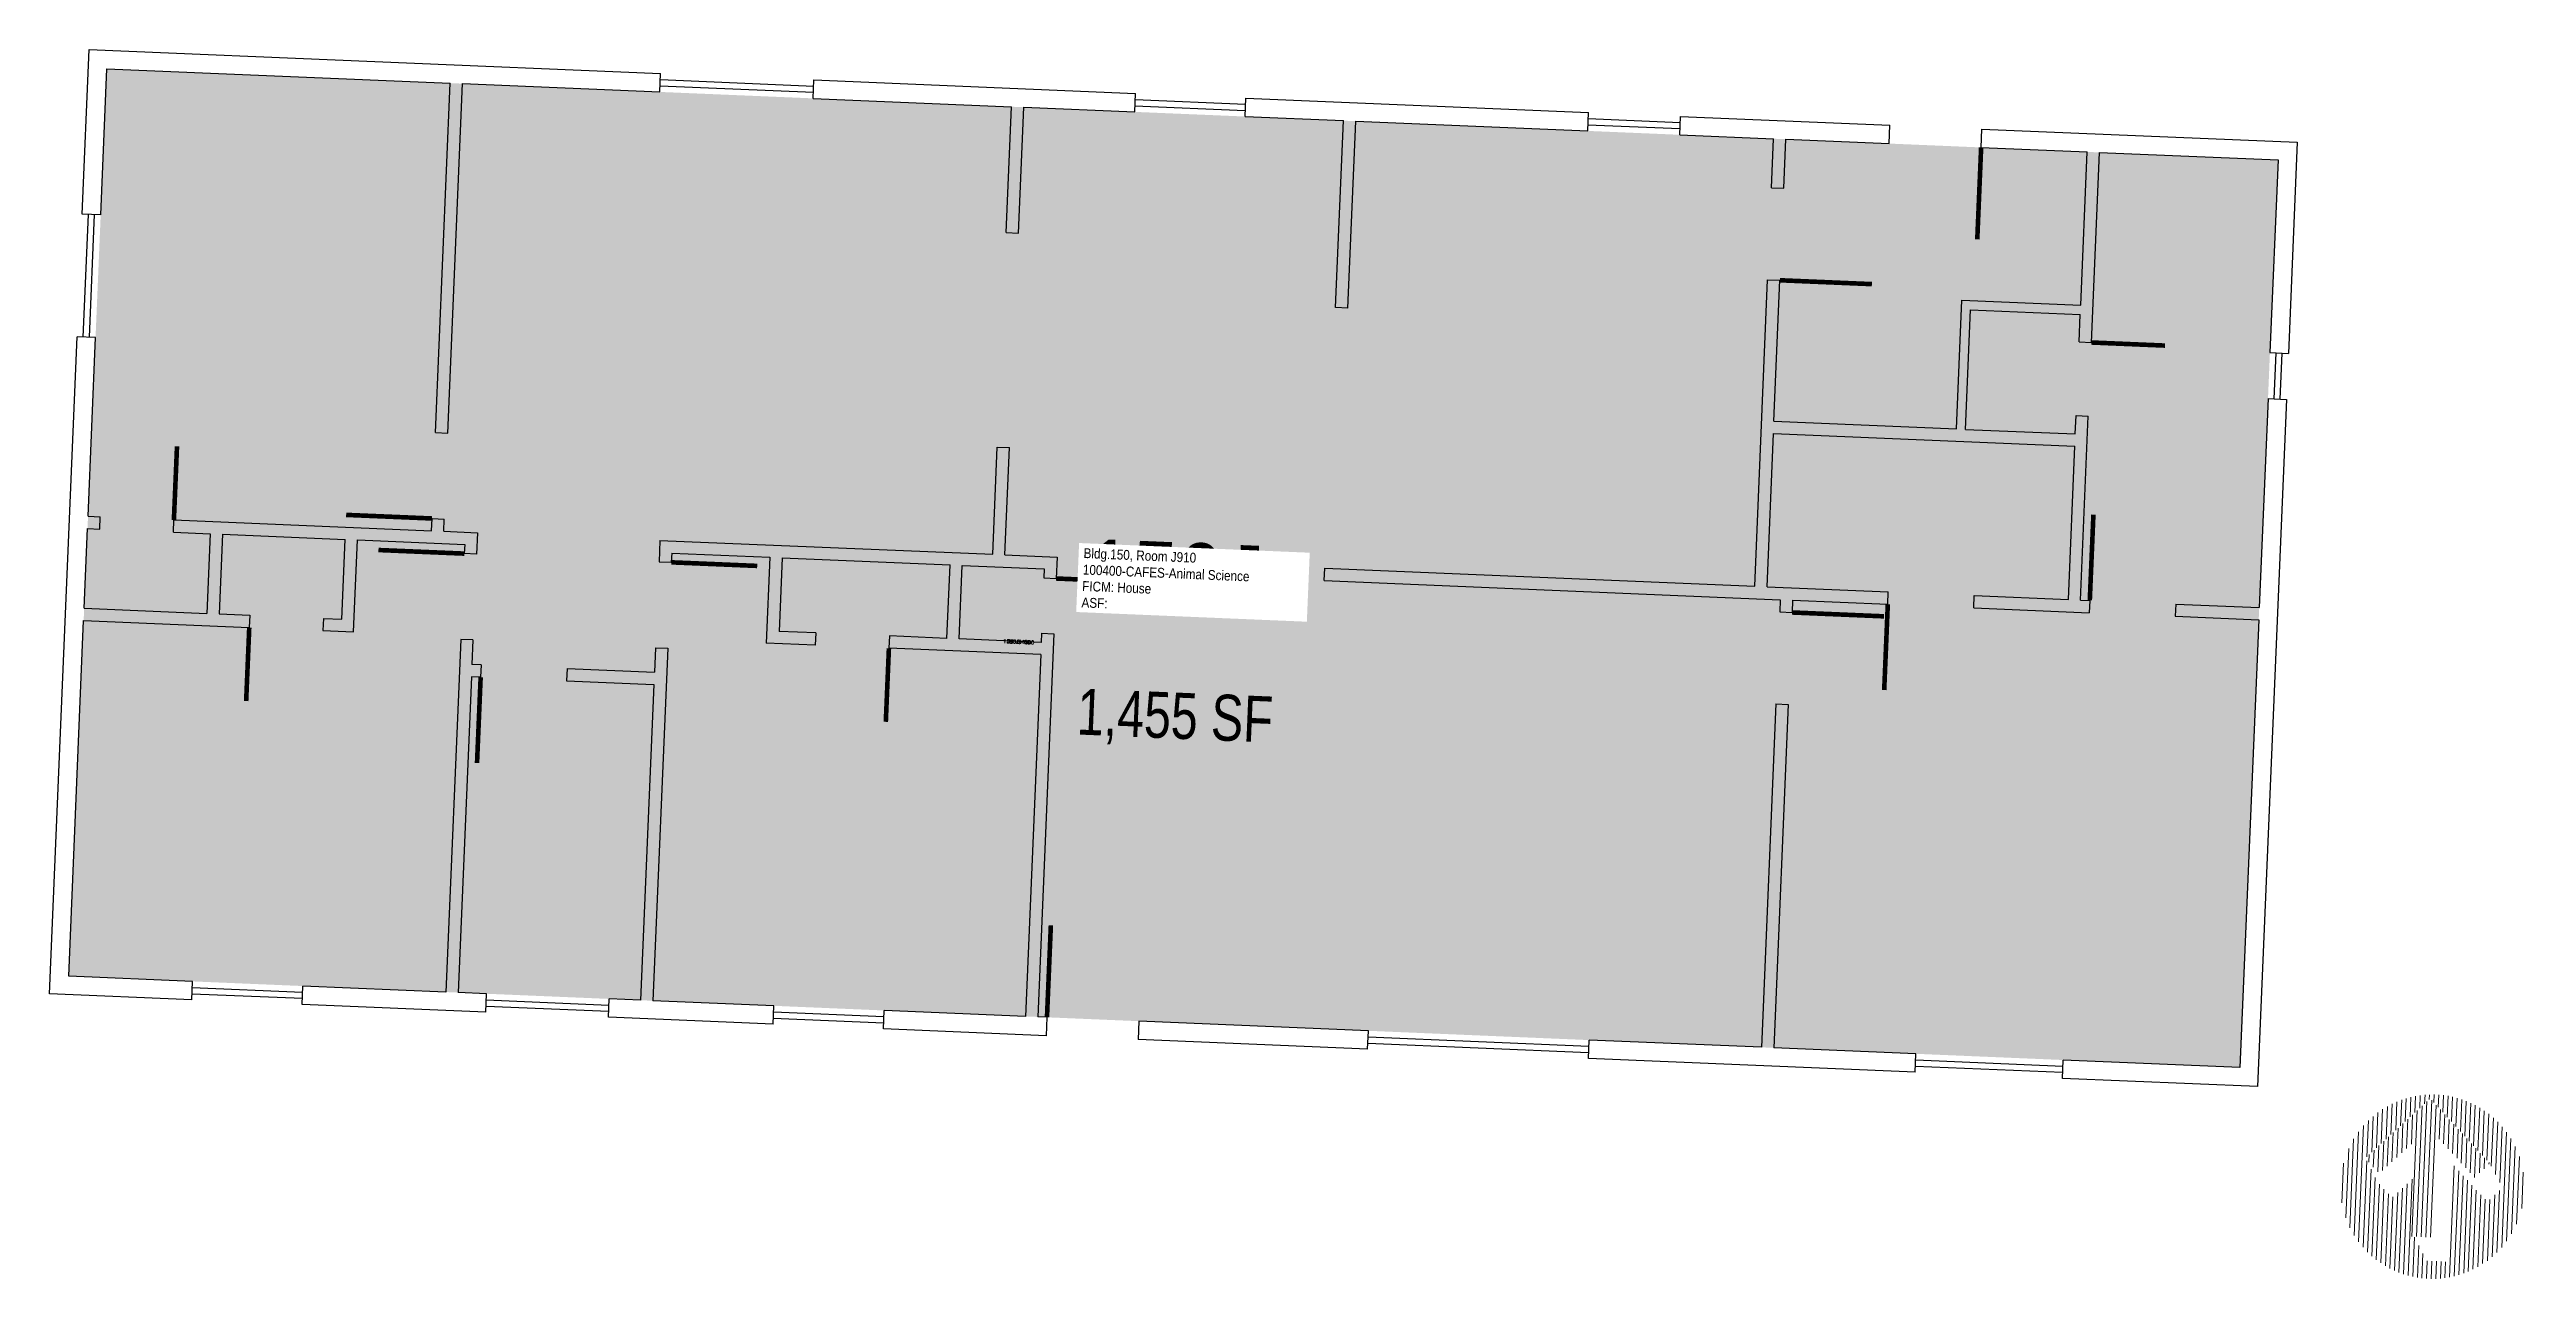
# Model space of a CAD drawing. Header units: inches. Extents: x 69146592 to 69147399, y 27726122 to 27726524.
import ezdxf
from ezdxf.enums import TextEntityAlignment as Align

# ---------------------------------------------------------------- set-up
doc = ezdxf.new("R2010")
doc.units = ezdxf.units.IN
doc.header["$MEASUREMENT"] = 0
for name, color, linetype in [('A-DOOR', 2, 'Continuous'), ('A-GLAZ', 1, 'Continuous'), ('A-IDEN-RNUM', 7, 'Continuous'), ('A-IDEN-SNUM', 4, 'Continuous'), ('A-IDEN-VNUM', 4, 'Continuous'), ('A-WALL', 5, 'Continuous'), ('AREA-TEXT', 3, 'Continuous'), ('Rooms-Category-Color', 7, 'Continuous'), ('Rooms-College-Color', 7, 'Continuous'), ('Rooms-Department-Color', 7, 'Continuous'), ('Rooms-Division-Color', 7, 'Continuous'), ('Rooms-Information', 7, 'Continuous')]:
    doc.layers.add(name, color=color, linetype=linetype)
doc.styles.add('CP_AREA', font='arial.ttf', dxfattribs={"height": 15})
doc.styles.add('CP_ROOMVNUMBER', font='arial.ttf', dxfattribs={"width": 0.85, "height": 0.075})
doc.styles.add('ROOMSNUMBER', font='TXT.SHX', dxfattribs={"height": 1})

# ---------------------------------------------------------------- blocks, each defined once
blk = doc.blocks.new('North Large')
at = {"color": 42, "linetype": 'ByBlock', "lineweight": 15, "true_color": 0xe08e00}
for p, q in [((-0.229, 0.167), (-0.229, 0.307)), ((-0.21, 0.186), (-0.21, 0.319)), ((-0.191, 0.205), (-0.191, 0.33)), ((-0.172, 0.224), (-0.172, 0.339)), ((-0.153, 0.242), (-0.153, 0.348)), ((-0.135, 0.261), (-0.135, 0.355)), ((-0.116, 0.28), (-0.116, 0.361)), ((-0.097, 0.299), (-0.097, 0.365)), ((-0.088, -0.206), (-0.088, 0.308)), ((-0.078, 0.318), (-0.078, 0.369)), ((-0.069, -0.206), (-0.069, 0.327)), ((-0.059, 0.336), (-0.059, 0.372)), ((-0.05, -0.206), (-0.05, 0.346)), ((-0.041, 0.355), (-0.041, 0.374)), ((-0.031, -0.206), (-0.031, 0.352)), ((-0.022, 0.343), (-0.022, 0.375)), ((-0.012, -0.206), (-0.012, 0.333)), ((-0.003, 0.324), (-0.003, 0.375)), ((0.006, 0.195), (0.006, 0.315)), ((0.016, 0.305), (0.016, 0.374)), ((0.035, 0.286), (0.035, 0.372)), ((0.053, 0.268), (0.053, 0.369)), ((0.072, 0.249), (0.072, 0.365)), ((0.091, 0.23), (0.091, 0.36)), ((0.11, 0.211), (0.11, 0.354)), ((0.129, 0.192), (0.129, 0.347)), ((0.147, 0.174), (0.147, 0.339)), ((0.166, 0.155), (0.166, 0.329)), ((0.185, 0.136), (0.185, 0.318)), ((0.204, 0.117), (0.204, 0.306)), ((-0.323, -0.212), (-0.323, 0.211)), ((-0.304, -0.237), (-0.304, 0.237)), ((-0.285, 0.111), (-0.285, 0.258)), ((-0.266, 0.13), (-0.266, 0.276)), ((-0.248, 0.148), (-0.248, 0.293)), ((-0.182, 0.094), (-0.182, 0.214)), ((-0.163, 0.113), (-0.163, 0.233)), ((-0.144, 0.132), (-0.144, 0.252)), ((-0.125, 0.151), (-0.125, 0.271)), ((-0.106, 0.17), (-0.106, 0.289)), ((0.025, 0.176), (0.025, 0.296)), ((0.044, 0.157), (0.044, 0.277)), ((0.063, 0.138), (0.063, 0.258)), ((0.082, 0.12), (0.082, 0.239)), ((0.1, 0.101), (0.1, 0.221)), ((0.119, 0.082), (0.119, 0.202)), ((0.223, 0.094), (0.223, 0.291)), ((0.242, 0.061), (0.242, 0.275)), ((0.26, 0.028), (0.26, 0.256)), ((0.279, -0.235), (0.279, 0.235)), ((0.298, -0.209), (0.298, 0.209)), ((-0.36, -0.142), (-0.36, 0.141)), ((-0.342, -0.181), (-0.342, 0.181)), ((-0.276, 0.089), (-0.276, 0.12)), ((-0.257, 0.07), (-0.257, 0.139)), ((-0.238, 0.051), (-0.238, 0.158)), ((-0.219, 0.057), (-0.219, 0.177)), ((-0.201, 0.076), (-0.201, 0.195)), ((0.138, 0.063), (0.138, 0.183)), ((0.157, 0.045), (0.157, 0.164)), ((0.176, 0.064), (0.176, 0.145)), ((0.194, 0.082), (0.194, 0.127)), ((0.213, 0.101), (0.213, 0.108)), ((0.317, -0.178), (0.317, 0.178)), ((0.336, -0.138), (0.336, 0.138)), ((-0.379, -0.081), (-0.379, 0.081)), ((-0.285, -0.258), (-0.285, 0.094)), ((-0.266, -0.277), (-0.266, 0.061)), ((-0.248, -0.293), (-0.248, 0.028)), ((-0.229, -0.307), (-0.229, 0.001)), ((-0.116, -0.361), (-0.116, 0.008)), ((-0.097, -0.366), (-0.097, 0.027)), ((0.072, -0.365), (0.072, 0.088)), ((0.091, -0.36), (0.091, 0.069)), ((0.11, -0.354), (0.11, 0.05)), ((0.129, -0.347), (0.129, 0.032)), ((0.147, -0.339), (0.147, 0.013)), ((0.354, -0.074), (0.354, 0.074)), ((-0.21, -0.319), (-0.21, -0.018)), ((-0.191, -0.33), (-0.191, -0.037)), ((-0.172, -0.34), (-0.172, -0.048)), ((-0.153, -0.348), (-0.153, -0.03)), ((-0.135, -0.355), (-0.135, -0.011)), ((0.166, -0.329), (0.166, -0.006)), ((0.185, -0.318), (0.185, -0.025)), ((0.204, -0.304), (0.204, -0.042)), ((0.223, -0.292), (0.223, -0.042)), ((0.242, -0.275), (0.242, -0.023)), ((0.26, -0.257), (0.26, -0.004)), ((-0.078, -0.369), (-0.078, -0.209)), ((-0.059, -0.372), (-0.059, -0.241)), ((-0.041, -0.374), (-0.041, -0.274)), ((-0.022, -0.375), (-0.022, -0.303)), ((-0.003, -0.375), (-0.003, -0.303)), ((0.016, -0.374), (0.016, -0.303)), ((0.035, -0.372), (0.035, -0.303)), ((0.053, -0.369), (0.053, -0.303))]:
    blk.add_line(p, q, dxfattribs=at)

msp = doc.modelspace()

# ---------------------------------------------------------------- hatches: boundary and pattern name
at = {"layer": 'Rooms-Category-Color', "true_color": 0x728ef3}
msp.add_hatch(color=171, dxfattribs=at).paths.add_polyline_path([(69146611.09, 27726517.71), (69147318.47, 27726487.99), (69147306.04, 27726192.25), (69146598.67, 27726221.98)])
at = {"layer": 'Rooms-College-Color', "true_color": 0xadadad}
msp.add_hatch(color=253, dxfattribs=at).paths.add_polyline_path([(69146611.09, 27726517.71), (69147318.47, 27726487.99), (69147306.04, 27726192.25), (69146598.67, 27726221.98)])
at = {"layer": 'Rooms-Department-Color', "true_color": 0xe3c5e1}
msp.add_hatch(color=254, dxfattribs=at).paths.add_polyline_path([(69146611.09, 27726517.71), (69147318.47, 27726487.99), (69147306.04, 27726192.25), (69146598.67, 27726221.98)])
at = {"layer": 'Rooms-Division-Color', "true_color": 0xe3c5e1}
msp.add_hatch(color=254, dxfattribs=at).paths.add_polyline_path([(69146611.09, 27726517.71), (69147318.47, 27726487.99), (69147306.04, 27726192.25), (69146598.67, 27726221.98)])

# ---------------------------------------------------------------- linework, layer by layer
at = {"layer": 'A-DOOR'}
for points in [[(69147221.74, 27726492.06, 1.5, 1.5, 0), (69147220.48, 27726462.08, 0, 0, 0), (69147219.73, 27726462.11, 0, 0, -0.406688), (69147191.76, 27726493.31, 0, 0, -0.414214)], [(69147156.18, 27726448.77, 1.5, 1.5, 0), (69147186.15, 27726447.51, 0, 0, 0), (69147186.19, 27726448.26, 0, 0, 0.406688), (69147157.44, 27726478.74, 0, 0, 0.414214)], [(69147257.67, 27726428.49, 1.5, 1.5, 0), (69147281.65, 27726427.48, 0, 0, 0), (69147281.62, 27726426.73, 0, 0, -0.404743), (69147256.66, 27726404.51, 0, 0, -0.414214)], [(69146717.03, 27726371.14, 1.5, 1.5, 0), (69146689.06, 27726372.31, 0, 0, 0), (69146689.09, 27726373.06, 0, 0, -0.406135), (69146718.21, 27726399.11, 0, 0, -0.414214)], [(69146632.94, 27726370.67, 1.5, 1.5, 0), (69146633.95, 27726394.65, 0, 0, 0), (69146633.2, 27726394.68, 0, 0, 0.404743), (69146608.96, 27726371.68, 0, 0, 0.414214)], [(69147257.14, 27726344.44, 1.5, 1.5, 0), (69147258.32, 27726372.41, 0, 0, 0), (69147259.06, 27726372.38, 0, 0, -0.406135), (69147285.12, 27726343.26, 0, 0, -0.414214)], [(69146727.56, 27726359.69, 1.5, 1.5, 0), (69146699.59, 27726360.86, 0, 0, 0), (69146699.56, 27726360.11, 0, 0, 0.406135), (69146726.39, 27726331.71, 0, 0, 0.414214)], [(69146795, 27726356.85, 1.5, 1.5, 0), (69146822.98, 27726355.68, 0, 0, 0), (69146822.95, 27726354.93, 0, 0, -0.406135), (69146793.83, 27726328.88, 0, 0, -0.414214)], [(69146920.39, 27726351.58, 1.5, 1.5, 0), (69146938.38, 27726350.83, 0, 0, 0), (69146938.35, 27726350.08, 0, 0, -0.401444), (69146919.64, 27726333.6, 0, 0, -0.414214)], [(69147191.33, 27726343.2, 1.5, 1.5, 0), (69147190.16, 27726315.23, 0, 0, 0), (69147190.91, 27726315.19, 0, 0, 0.406135), (69147219.31, 27726342.03, 0, 0, 0.414214)], [(69146657.49, 27726335.61, 1.5, 1.5, 0), (69146656.48, 27726311.63, 0, 0, 0), (69146657.23, 27726311.6, 0, 0, 0.404743), (69146681.47, 27726334.6, 0, 0, 0.414214)], [(69147160.14, 27726340.51, 1.5, 1.5, 0), (69147190.11, 27726339.25, 0, 0, 0), (69147190.08, 27726338.5, 0, 0, -0.406688), (69147158.88, 27726310.53, 0, 0, -0.414214)], [(69146865.89, 27726328.85, 1.5, 1.5, 0), (69146864.88, 27726304.87, 0, 0, 0), (69146864.13, 27726304.9, 0, 0, -0.404743), (69146841.91, 27726329.86, 0, 0, -0.414214)], [(69146732.88, 27726319.43, 1.5, 1.5, 0), (69146731.7, 27726291.45, 0, 0, 0), (69146732.45, 27726291.42, 0, 0, 0.406135), (69146760.85, 27726318.25, 0, 0, 0.414214)], [(69146917.39, 27726208.58, 1.5, 1.5, 0), (69146918.65, 27726238.56, 0, 0, 0), (69146919.4, 27726238.52, 0, 0, -0.406688), (69146947.36, 27726207.32, 0, 0, -0.414214)]]:
    msp.add_lwpolyline(points, format="xyseb", dxfattribs=at)
at = {"layer": 'A-GLAZ'}
for p, q in [((69146791.42, 27726514.14), (69146841.38, 27726512.04)), ((69146791.34, 27726512.14), (69146841.29, 27726510.04)), ((69146946.04, 27726505.64), (69146982.01, 27726504.13)), ((69146946.13, 27726507.64), (69146982.09, 27726506.13)), ((69147093.63, 27726499.44), (69147123.61, 27726498.18)), ((69147093.72, 27726501.44), (69147123.69, 27726500.18)), ((69146603.42, 27726430.27), (69146605.1, 27726470.23)), ((69146605.41, 27726430.18), (69146607.09, 27726470.15)), ((69147317.2, 27726410.12), (69147317.83, 27726425.11)), ((69147319.2, 27726410.04), (69147319.83, 27726425.03)), ((69146638.84, 27726216.28), (69146674.81, 27726214.77)), ((69146638.92, 27726218.28), (69146674.89, 27726216.77)), ((69146734.71, 27726214.26), (69146774.68, 27726212.58)), ((69146734.63, 27726212.26), (69146774.59, 27726210.58)), ((69146828.22, 27726208.33), (69146864.19, 27726206.81)), ((69146828.3, 27726210.32), (69146864.27, 27726208.81)), ((69147021.92, 27726200.19), (69147093.86, 27726197.16)), ((69147022, 27726202.19), (69147093.94, 27726199.16)), ((69147200.35, 27726192.69), (69147248.3, 27726190.67)), ((69147200.43, 27726194.69), (69147248.39, 27726192.67))]:
    msp.add_line(p, q, dxfattribs=at)
at = {"layer": 'A-WALL'}
for p, q in [((69146718.21, 27726399.11), (69146723, 27726513.01)), ((69146722.21, 27726398.95), (69146726.99, 27726512.84)), ((69146791.25, 27726510.14), (69146791.51, 27726516.14)), ((69146841.21, 27726508.05), (69146841.46, 27726514.04)), ((69146904.11, 27726464.32), (69146905.83, 27726505.33)), ((69146908.11, 27726464.15), (69146909.83, 27726505.16)), ((69146945.96, 27726503.64), (69146946.21, 27726509.64)), ((69146981.93, 27726502.13), (69146982.18, 27726508.13)), ((69147011.43, 27726439.84), (69147013.99, 27726500.78)), ((69147015.42, 27726439.67), (69147017.99, 27726500.62)), ((69147093.55, 27726497.44), (69147093.8, 27726503.44)), ((69147123.52, 27726496.18), (69147123.77, 27726502.18)), ((69147191.76, 27726493.31), (69147192.01, 27726499.31)), ((69147221.74, 27726492.06), (69147221.99, 27726498.05)), ((69147153.44, 27726478.91), (69147154.12, 27726494.9)), ((69147157.44, 27726478.74), (69147158.11, 27726494.73)), ((69147254.18, 27726440.65), (69147256.28, 27726490.6)), ((69147257.67, 27726428.49), (69147260.27, 27726490.44)), ((69147153.44, 27726478.91), (69147157.44, 27726478.74)), ((69146609.09, 27726470.06), (69146603.1, 27726470.32)), ((69146904.11, 27726464.32), (69146908.11, 27726464.15)), ((69147147.99, 27726349.03), (69147152.18, 27726448.94)), ((69147152.18, 27726448.94), (69147156.18, 27726448.77)), ((69147154.25, 27726402.81), (69147156.18, 27726448.77)), ((69147015.42, 27726439.67), (69147011.43, 27726439.84)), ((69147213.69, 27726400.31), (69147215.45, 27726442.28)), ((69147215.45, 27726442.28), (69147254.18, 27726440.65)), ((69147216.69, 27726400.19), (69147218.32, 27726439.15)), ((69147218.32, 27726439.15), (69147254.05, 27726437.65)), ((69147253.67, 27726428.66), (69147254.05, 27726437.65)), ((69146607.41, 27726430.1), (69146601.42, 27726430.35)), ((69147253.67, 27726428.66), (69147257.67, 27726428.49)), ((69147315.83, 27726425.19), (69147321.83, 27726424.94)), ((69147315.2, 27726410.21), (69147321.2, 27726409.95)), ((69147154.25, 27726402.81), (69147213.69, 27726400.31)), ((69147216.69, 27726400.19), (69147252.41, 27726398.69)), ((69147252.41, 27726398.69), (69147252.66, 27726404.68)), ((69147252.66, 27726404.68), (69147256.66, 27726404.51)), ((69147254.14, 27726344.56), (69147256.66, 27726404.51)), ((69146718.21, 27726399.11), (69146722.21, 27726398.95)), ((69146899.71, 27726359.46), (69146901.17, 27726394.43)), ((69146901.17, 27726394.43), (69146905.17, 27726394.26)), ((69146903.7, 27726359.29), (69146905.17, 27726394.26)), ((69147151.98, 27726348.86), (69147154.08, 27726398.81)), ((69147154.08, 27726398.81), (69147252.25, 27726394.69)), ((69147250.15, 27726344.73), (69147252.25, 27726394.69)), ((69146604.8, 27726367.85), (69146608.79, 27726367.68)), ((69146604.97, 27726371.84), (69146608.96, 27726371.68)), ((69146608.79, 27726367.68), (69146608.96, 27726371.68)), ((69146632.77, 27726366.67), (69146632.94, 27726370.67)), ((69146632.94, 27726370.67), (69146716.87, 27726367.14)), ((69146716.87, 27726367.14), (69146717.03, 27726371.14)), ((69146717.03, 27726371.14), (69146721.03, 27726370.97)), ((69146720.86, 27726366.97), (69146721.03, 27726370.97)), ((69146720.86, 27726366.97), (69146731.85, 27726366.51)), ((69146632.77, 27726366.67), (69146644.76, 27726366.17)), ((69146644.76, 27726366.17), (69146643.67, 27726340.19)), ((69146648.76, 27726366), (69146647.67, 27726340.02)), ((69146648.76, 27726366), (69146688.72, 27726364.32)), ((69146687.63, 27726338.34), (69146688.72, 27726364.32)), ((69146691.46, 27726334.18), (69146692.72, 27726364.15)), ((69146692.72, 27726364.15), (69146727.69, 27726362.68)), ((69146727.69, 27726362.68), (69146727.56, 27726359.69)), ((69146731.56, 27726359.52), (69146727.56, 27726359.69)), ((69146731.85, 27726366.51), (69146731.56, 27726359.52)), ((69146791.3, 27726364.01), (69146791.01, 27726357.02)), ((69146791.3, 27726364.01), (69146899.71, 27726359.46)), ((69146795.13, 27726359.85), (69146795, 27726356.85)), ((69146795.13, 27726359.85), (69146827.1, 27726358.51)), ((69146903.7, 27726359.29), (69146920.69, 27726358.58)), ((69146791.01, 27726357.02), (69146795, 27726356.85)), ((69146827.1, 27726358.51), (69146825.93, 27726330.53)), ((69146831.1, 27726358.34), (69146830.09, 27726334.36)), ((69146831.1, 27726358.34), (69146885.8, 27726356.04)), ((69146884.79, 27726332.06), (69146885.8, 27726356.04)), ((69146888.79, 27726331.89), (69146889.8, 27726355.87)), ((69146889.8, 27726355.87), (69146916.52, 27726354.75)), ((69146916.52, 27726354.75), (69146916.4, 27726351.75)), ((69146916.4, 27726351.75), (69146920.39, 27726351.58)), ((69146920.69, 27726358.58), (69146920.39, 27726351.58)), ((69147007.69, 27726350.92), (69147007.86, 27726354.91)), ((69147007.69, 27726350.92), (69147156.31, 27726344.67)), ((69147007.86, 27726354.91), (69147147.99, 27726349.03)), ((69147151.98, 27726348.86), (69147191.5, 27726347.2)), ((69147156.31, 27726344.67), (69147156.14, 27726340.68)), ((69147160.31, 27726344.5), (69147160.14, 27726340.51)), ((69147160.31, 27726344.5), (69147191.33, 27726343.2)), ((69147191.33, 27726343.2), (69147191.5, 27726347.2)), ((69147219.31, 27726342.03), (69147219.48, 27726346.02)), ((69147219.48, 27726346.02), (69147250.15, 27726344.73)), ((69147254.14, 27726344.56), (69147257.14, 27726344.44)), ((69147257.14, 27726344.44), (69147256.97, 27726340.44)), ((69147285.12, 27726343.26), (69147284.95, 27726339.27)), ((69147285.12, 27726343.26), (69147312.34, 27726342.12)), ((69146603.54, 27726337.87), (69146657.49, 27726335.61)), ((69146603.71, 27726341.87), (69146643.67, 27726340.19)), ((69146647.67, 27726340.02), (69146657.66, 27726339.6)), ((69146657.66, 27726339.6), (69146657.49, 27726335.61)), ((69146681.64, 27726338.6), (69146681.47, 27726334.6)), ((69146681.64, 27726338.6), (69146687.63, 27726338.34)), ((69147156.14, 27726340.68), (69147160.14, 27726340.51)), ((69147219.31, 27726342.03), (69147256.97, 27726340.44)), ((69147284.95, 27726339.27), (69147312.17, 27726338.12)), ((69146681.47, 27726334.6), (69146691.46, 27726334.18)), ((69146726.39, 27726331.71), (69146721.56, 27726216.81)), ((69146730.38, 27726331.54), (69146726.39, 27726331.71)), ((69146730.38, 27726331.54), (69146730.05, 27726323.55)), ((69146793.83, 27726328.88), (69146789, 27726213.98)), ((69146789.83, 27726329.04), (69146789.5, 27726321.05)), ((69146789.83, 27726329.04), (69146793.83, 27726328.88)), ((69146841.91, 27726329.86), (69146825.93, 27726330.53)), ((69146842.08, 27726333.86), (69146830.09, 27726334.36)), ((69146842.08, 27726333.86), (69146841.91, 27726329.86)), ((69146866.06, 27726332.85), (69146865.89, 27726328.85)), ((69146915.35, 27726326.77), (69146865.89, 27726328.85)), ((69146884.79, 27726332.06), (69146866.06, 27726332.85)), ((69146915.51, 27726330.77), (69146888.79, 27726331.89)), ((69146915.35, 27726326.77), (69146910.39, 27726208.88)), ((69146919.64, 27726333.6), (69146914.39, 27726208.71)), ((69146915.64, 27726333.77), (69146915.51, 27726330.77)), ((69146915.64, 27726333.77), (69146919.64, 27726333.6)), ((69146729.88, 27726319.55), (69146725.56, 27726216.64)), ((69146732.88, 27726319.43), (69146729.88, 27726319.55)), ((69146733.05, 27726323.42), (69146730.05, 27726323.55)), ((69146733.05, 27726323.42), (69146732.88, 27726319.43)), ((69146761.02, 27726322.25), (69146760.85, 27726318.25)), ((69146761.02, 27726322.25), (69146789.5, 27726321.05)), ((69146760.85, 27726318.25), (69146789.33, 27726317.05)), ((69146789.33, 27726317.05), (69146785, 27726214.15)), ((69147154.88, 27726310.7), (69147150.18, 27726198.8)), ((69147158.88, 27726310.53), (69147154.18, 27726198.63)), ((69147154.88, 27726310.7), (69147158.88, 27726310.53)), ((69146638.76, 27726214.29), (69146639.01, 27726220.28)), ((69146674.72, 27726212.77), (69146674.98, 27726218.77)), ((69146734.55, 27726210.26), (69146734.8, 27726216.26)), ((69146774.51, 27726208.58), (69146774.76, 27726214.58)), ((69146828.13, 27726206.33), (69146828.39, 27726212.32)), ((69146864.1, 27726204.82), (69146864.35, 27726210.81)), ((69146917.39, 27726208.58), (69146917.13, 27726202.59)), ((69146947.36, 27726207.32), (69146947.11, 27726201.33)), ((69147021.84, 27726198.19), (69147022.09, 27726204.18)), ((69147093.77, 27726195.17), (69147094.03, 27726201.16)), ((69147200.26, 27726190.69), (69147200.51, 27726196.69)), ((69147248.22, 27726188.68), (69147248.47, 27726194.67))]:
    msp.add_line(p, q, dxfattribs=at)
for points in [[(69146603.1, 27726470.32), (69146605.35, 27726523.96), (69146791.51, 27726516.14)], [(69146609.09, 27726470.06), (69146611.09, 27726517.71), (69146723, 27726513.01)], [(69146726.99, 27726512.84), (69146791.25, 27726510.14)], [(69146841.46, 27726514.04), (69146946.21, 27726509.64)], [(69146841.21, 27726508.05), (69146905.83, 27726505.33)], [(69146909.83, 27726505.16), (69146945.96, 27726503.64)], [(69146982.18, 27726508.13), (69147093.8, 27726503.44)], [(69146981.93, 27726502.13), (69147013.99, 27726500.78)], [(69147017.99, 27726500.62), (69147093.55, 27726497.44)], [(69147123.52, 27726496.18), (69147154.12, 27726494.9)], [(69147123.77, 27726502.18), (69147192.01, 27726499.31)], [(69147221.99, 27726498.05), (69147324.72, 27726493.73), (69147321.83, 27726424.94)], [(69147158.11, 27726494.73), (69147191.76, 27726493.31)], [(69147221.74, 27726492.06), (69147256.28, 27726490.6)], [(69147260.27, 27726490.44), (69147318.47, 27726487.99), (69147315.83, 27726425.19)], [(69146592.42, 27726216.23), (69146601.42, 27726430.35)], [(69146604.97, 27726371.84), (69146607.41, 27726430.1)], [(69147321.2, 27726409.95), (69147311.79, 27726186), (69147248.22, 27726188.68)], [(69147315.2, 27726410.21), (69147312.34, 27726342.12)], [(69146603.71, 27726341.87), (69146604.8, 27726367.85)], [(69146639.01, 27726220.28), (69146598.67, 27726221.98), (69146603.54, 27726337.87)], [(69147312.17, 27726338.12), (69147306.04, 27726192.25), (69147248.47, 27726194.67)], [(69146638.76, 27726214.29), (69146592.42, 27726216.23)], [(69146721.56, 27726216.81), (69146674.98, 27726218.77)], [(69146734.8, 27726216.26), (69146725.56, 27726216.64)], [(69146785, 27726214.15), (69146774.76, 27726214.58)], [(69146828.39, 27726212.32), (69146789, 27726213.98)], [(69146734.55, 27726210.26), (69146674.72, 27726212.77)], [(69146828.13, 27726206.33), (69146774.51, 27726208.58)], [(69146910.39, 27726208.88), (69146864.35, 27726210.81)], [(69146917.39, 27726208.58), (69146914.39, 27726208.71)], [(69147022.09, 27726204.18), (69146947.36, 27726207.32)], [(69146917.13, 27726202.59), (69146864.1, 27726204.82)], [(69147021.84, 27726198.19), (69146947.11, 27726201.33)], [(69147150.18, 27726198.8), (69147094.03, 27726201.16)], [(69147200.51, 27726196.69), (69147154.18, 27726198.63)], [(69147200.26, 27726190.69), (69147093.77, 27726195.17)]]:
    msp.add_lwpolyline(points, dxfattribs=at)

# ---------------------------------------------------------------- block references
at = {"layer": 'Defpoints', "xscale": 79.99999999999999, "yscale": 79.99999999999999, "zscale": 79.99999999999999, "rotation": 357.5938476948484}
msp.add_blockref('North Large', (69147369.82, 27726153.34), dxfattribs=at)

# ---------------------------------------------------------------- texts
at = {"layer": 'A-IDEN-RNUM', "style": 'ROOMSNUMBER'}
msp.add_text('0910-00', height=1.2, rotation=357.59385, dxfattribs=at).set_placement((69146908.2, 27726330.94), align=Align.MIDDLE)
at = {"layer": 'A-IDEN-SNUM', "style": 'ROOMSNUMBER'}
msp.add_text('1500J91000', height=1.2, rotation=357.59385, dxfattribs=at).set_placement((69146908.2, 27726330.94), align=Align.MIDDLE)
at = {"layer": 'A-IDEN-VNUM', "style": 'CP_ROOMVNUMBER', "width": 0.85}
msp.add_text('150J', height=22.5, rotation=357.59385, dxfattribs=at).set_placement((69146959.08, 27726352.13), align=Align.MIDDLE)
at = {"layer": 'AREA-TEXT', "style": 'CP_AREA', "width": 0.75}
msp.add_text('1,455 SF', height=15, rotation=357.59385, dxfattribs=at).set_placement((69146959.12, 27726306.92), align=Align.MIDDLE_CENTER)

# ---------------------------------------------------------------- next in the draw order: texts
at = {"layer": 'Rooms-Information', "insert": (69146928.58, 27726342.15), "char_height": 3.2143, "width": 72, "attachment_point": 7, "rotation": 357.59385, "style": 'CP_ROOMVNUMBER', "bg_fill": 3, "box_fill_scale": 1.5, "bg_fill_color": 256, "bg_fill_true_color": 13158600, "bg_fill_transparency": 0}
msp.add_mtext('Bldg.150, Room J910^M^J100400-CAFES-Animal Science^M^JFICM: House^M^JASF: ', dxfattribs=at)

doc.saveas('drawing.dxf')
